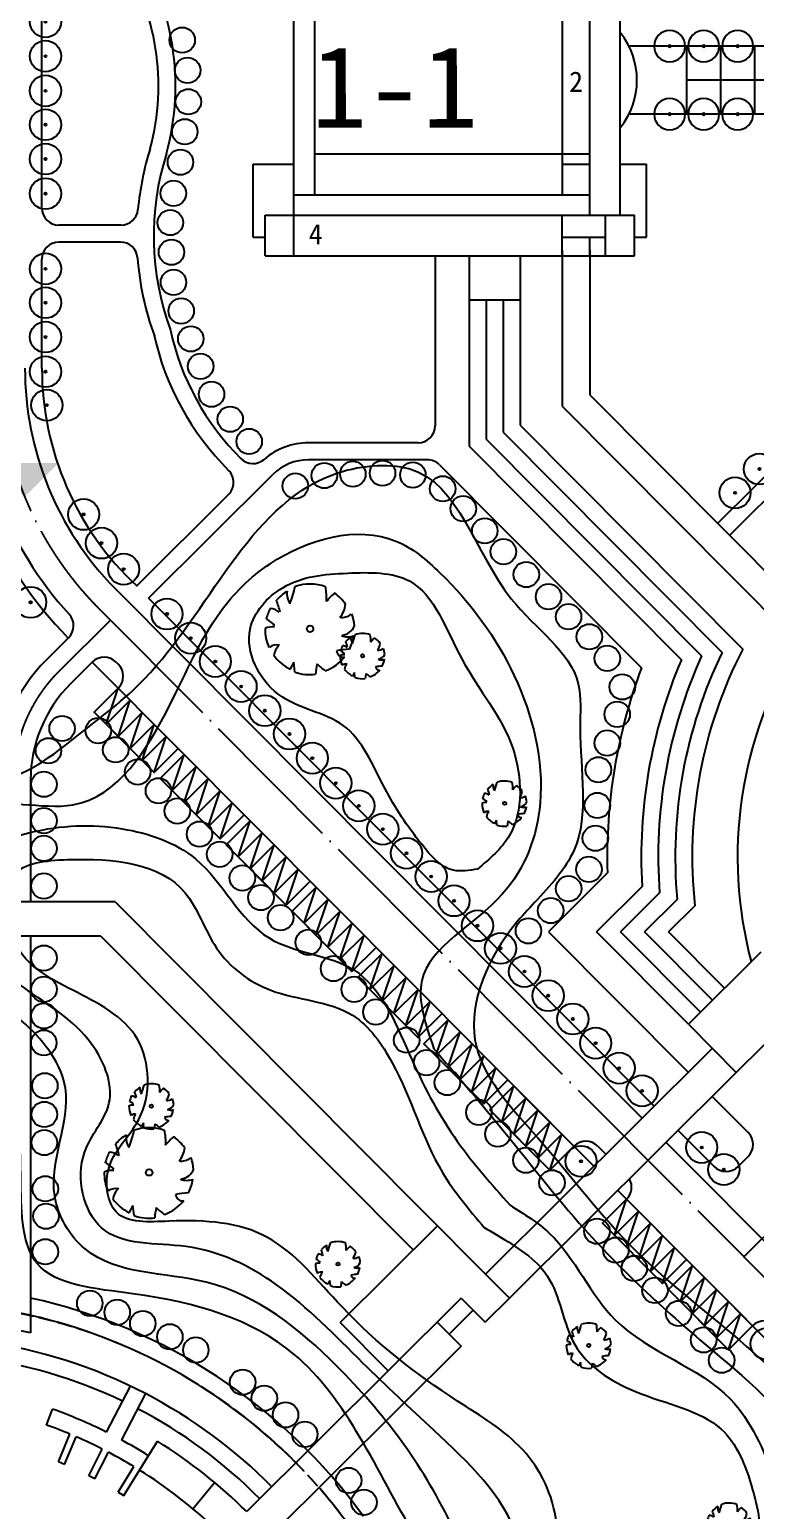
# Model space of a CAD drawing. Extents: x 38883873 to 41204444, y -39183004 to -36939090.
# Drawn here: x 39435874 to 39563945, y -38348689 to -38087413 of the extents above; entities that cross this region are included whole.
import ezdxf

# ---------------------------------------------------------------- set-up
doc = ezdxf.new("R2010")
doc.units = 0
doc.header["$LTSCALE"] = 1000
doc.header["$MEASUREMENT"] = 0
doc.linetypes.add('CENT', pattern=[15, 13, -1, 0, -1])
doc.linetypes.add('DASH', pattern=[0.35, 0.25, -0.1])
doc.layers.get('0').update_dxf_attribs({"linetype": 'CONTINUOUS'})
for name, color, linetype in [('1-CEG', 220, 'CONTINUOUS'), ('A-FACE', 4, 'CONTINUOUS'), ('PUB_DIM', 3, 'CONTINUOUS'), ('PUB_TEXT', 4, 'CONTINUOUS'), ('TREE1', 62, 'CONTINUOUS'), ('W', 5, 'CONTINUOUS'), ('人行道', 251, 'CONTINUOUS'), ('停车', 165, 'CONTINUOUS'), ('立面1', 131, 'CONTINUOUS'), ('等高线', 250, 'DASH'), ('道路中心线', 5, 'CENT')]:
    doc.layers.add(name, color=color, linetype=linetype)
doc.styles.add('-黑体', font='SIMHEI.TTF')
doc.styles.get("Standard").update_dxf_attribs({"font": 'SimSun.ttf', "height": 20})

# ---------------------------------------------------------------- blocks, each defined once
blk = doc.blocks.new('sdji')
at = {"linetype": 'Continuous', "ltscale": 10}
for radius in [2750, 184]:
    blk.add_circle((512091, 867961), radius, dxfattribs=at)
blk = doc.blocks.new('sij')
at = {"layer": 'TREE1', "linetype": 'Continuous', "ltscale": 10}
blk.add_circle((327690, 1006813), 2250, dxfattribs=at)
blk = doc.blocks.new('M_F13')
for p, q in [((-515, 179), (-397, 193)), ((-484, 239), (-484, 239)), ((-397, 193), (-484, 239))]:
    blk.add_line(p, q)
blk.add_circle((-3, 3), 38.2)
for centre, radius, start, end in [((-8, 3), 532, 89.3321, 114.3856), ((-175, 449), 193, 352.0775, 26.6128), ((-8, 3), 527, 126.0751, 153.6245), ((-356, 208), 224, 48.5203, 80.5151), ((-325, 399), 130, 343.6555, 39.76), ((-85, 589), 202, 304.1868, 338.5411), ((-8, 3), 531, 62.8767, 77.7021), ((80, 476), 154, 315.8454, 359.7651), ((-244, 1929), 1632, 285.4397, 290.7099), ((-8, 3), 523, 31.4098, 49.4752), ((-8, 3), 537, 160.8426, 187.275), ((412, 44), 234, 83.5323, 121.6544), ((959, 2091), 1965, 250.0865, 256.3451), ((-8, 3), 534, 340.3307, 19.43), ((-610, -942), 880, 77.3728, 85.4649), ((-5, -500), 587, 134.7782, 147.3315), ((-8, 3), 524, 200.8103, 231.4392), ((-251, -396), 87.2, 97.741, 188.8107), ((-1350, -519), 1108, 2.9465, 10.9238), ((296, -376), 163, 170.6314, 220.6278), ((325, -118), 300, 230.4582, 263.1093), ((-8, 3), 514, 305.394, 326.2464), ((358, 465), 656, 266.7455, 282.0146), ((0, -631), 545, 39.6536, 53.993), ((-8, 3), 522, 243.1498, 261.8356), ((125, -442), 220, 160.6009, 199.3991), ((100, -357), 178, 186.1912, 248.4952), ((-8, 3), 527, 274.7236, 290.3277)]:
    blk.add_arc(centre, radius, start, end)
at = {"width": 0.8, "flags": 9}
for tag, p in [('XSIZE', (-62, 12)), ('YSIZE', (9, 6))]:
    blk.add_attdef(tag, p, '', height=0.2, dxfattribs=at)

msp = doc.modelspace()

# ---------------------------------------------------------------- hatches: boundary and pattern name
at = {"layer": 'PUB_DIM', "linetype": 'Continuous'}
msp.add_hatch(color=256, dxfattribs=at).paths.add_polyline_path([(39440962, -38163870), (39428962, -38163870), (39434962, -38169870)])

# ---------------------------------------------------------------- linework, layer by layer
at = {"layer": 'A-FACE'}
for p, q in [((39450889, -38185983), (39543945, -38279502)), ((39442746, -38194719), (39438894, -38198551)), ((39446931, -38199019), (39443126, -38202804)), ((39451173, -38199029), (39451526, -38199384)), ((39451516, -38203626), (39447262, -38207858)), ((39436055, -38219817), (39436055, -38241341)), ((39436055, -38247341), (39436055, -38317339)), ((39536168, -38284447), (39537565, -38285850)), ((39548177, -38283755), (39583255, -38319008))]:
    msp.add_line(p, q, dxfattribs=at)
at = {"layer": 'A-FACE', "linetype": 'Continuous', "ltscale": 10}
for p, q in [((39447262, -38207858), (39457843, -38218491)), ((39457843, -38218491), (39462096, -38214259)), ((39463154, -38215322), (39458901, -38219555)), ((39462096, -38214259), (39463154, -38215322)), ((39458901, -38219555), (39469481, -38230187)), ((39469481, -38230187), (39473734, -38225955)), ((39474792, -38227019), (39470539, -38231251)), ((39473734, -38225955), (39474792, -38227019)), ((39470539, -38231251), (39481119, -38241884)), ((39481119, -38241884), (39485372, -38237652)), ((39485372, -38237652), (39486430, -38238715)), ((39486430, -38238715), (39482177, -38242947)), ((39482177, -38242947), (39492758, -38253580)), ((39492758, -38253580), (39497011, -38249348)), ((39498069, -38250411), (39493816, -38254643)), ((39497011, -38249348), (39498069, -38250411)), ((39493816, -38254643), (39504396, -38265276)), ((39504396, -38265276), (39508649, -38261044)), ((39508649, -38261044), (39509707, -38262107)), ((39509707, -38262107), (39505454, -38266339)), ((39505454, -38266339), (39516034, -38276972)), ((39516034, -38276972), (39520287, -38272740)), ((39521345, -38273803), (39517092, -38278035)), ((39520287, -38272740), (39521345, -38273803)), ((39517092, -38278035), (39527672, -38288668)), ((39527672, -38288668), (39531926, -38284436)), ((39541227, -38293784), (39536974, -38298016)), ((39536974, -38298016), (39547554, -38308649)), ((39547554, -38308649), (39551807, -38304416)), ((39552865, -38305480), (39548612, -38309712)), ((39551807, -38304416), (39552865, -38305480)), ((39548612, -38309712), (39559192, -38320345)), ((39559192, -38320345), (39563445, -38316113))]:
    msp.add_line(p, q, dxfattribs=at)
at = {"layer": 'A-FACE'}
for centre, radius, start, end in [((39490547, -38147154), 64500, 180.00001, 222.31062), ((39490547, -38147154), 55500, 180, 224.39472), ((39440630, -38192592), 3000, 314.85794, 42.31062), ((39460055, -38219817), 30000, 134.85794, 180), ((39449047, -38201145), 3000, 44.85794, 134.85794), ((39449399, -38201500), 3000, 314.85794, 44.85794), ((39460055, -38219817), 24000, 134.85794, 180), ((39413677, -38427451), 112362, 78.51228, 113.17337)]:
    msp.add_arc(centre, radius, start, end, dxfattribs=at)
at = {"layer": 'A-FACE', "linetype": 'Continuous'}
for centre, start, end in [((39534042, -38286563), 44.85794, 134.85794), ((39539111, -38291657), 314.85794, 29.51855), ((39565561, -38318239), 44.85794, 134.85794)]:
    msp.add_arc(centre, 3000, start, end, dxfattribs=at)
at = {"layer": 'W', "flags": 128}
for points in [[(39456319, -38328082, 0.1711569), (39397548, -38319765, 0.0940902), (39370878, -38326800, 0.0162251), (39351231, -38337250, -0.1168242), (39323388, -38344528, -0.3362778), (39292680, -38332320)], [(39452250, -38329406, 0.1627963), (39397950, -38322745, 0.0947162), (39372185, -38329501, 0.016249), (39352683, -38339876, -0.115596), (39323824, -38347518, -0.332815), (39290113, -38333872)], [(39478607, -38344517, 0.0780528), (39456319, -38328082)], [(39476480, -38346633, 0.0780761), (39454936, -38330744, 0.0780761)]]:
    msp.add_lwpolyline(points, format="xyb", dxfattribs=at)
at = {"layer": '人行道'}
for p, q in [((39438047, -38118896), (39438047, -37976148)), ((39626801, -38090341), (39541622, -38090341)), ((39551820, -38102341), (39551820, -38090341)), ((39557820, -38102341), (39557820, -38090341)), ((39563820, -38102341), (39563820, -38090341)), ((39617820, -38096341), (39551820, -38096341)), ((39626801, -38102341), (39541622, -38102341)), ((39438047, -38147154), (39438047, -38127896)), ((39572820, -38159073), (39557286, -38174530)), ((39575820, -38160320), (39559403, -38176656)), ((39456858, -38187730), (39519268, -38250450)), ((39446931, -38199019), (39451516, -38203626)), ((39519268, -38250450), (39546071, -38277386)), ((39520287, -38272740), (39535438, -38287966)), ((39550303, -38281639), (39556652, -38288019)), ((39562666, -38286266), (39560894, -38288029)), ((39539671, -38292220), (39574749, -38327472))]:
    msp.add_line(p, q, dxfattribs=at)
at = {"layer": '人行道', "linetype": 'Continuous', "ltscale": 10}
for p, q in [((39452002, -38121896), (39441047, -38121896)), ((39451925, -38124896), (39441047, -38124896)), ((39507420, -38127341), (39507420, -38157309)), ((39513420, -38127341), (39513420, -38160927)), ((39522420, -38127341), (39522420, -38157212)), ((39522420, -38135140), (39513420, -38135140)), ((39516420, -38135140), (39516420, -38159688)), ((39519420, -38135140), (39519420, -38158450)), ((39519420, -38158450), (39558070, -38197292)), ((39522420, -38157212), (39561717, -38196704)), ((39504420, -38160309), (39485115, -38160309)), ((39513420, -38160927), (39550895, -38198588)), ((39516420, -38159688), (39554464, -38197921)), ((39506080, -38163309), (39485115, -38163309)), ((39508207, -38164193), (39543860, -38200024)), ((39456858, -38187730), (39478766, -38165930)), ((39454749, -38185596), (39470988, -38169437)), ((39537842, -38236199), (39527409, -38246581)), ((39543952, -38238584), (39535895, -38246602)), ((39547035, -38239748), (39540137, -38246612)), ((39550139, -38240892), (39544380, -38246623)), ((39553265, -38242013), (39548622, -38246633)), ((39527409, -38246581), (39552097, -38271391)), ((39552118, -38262905), (39535895, -38246602)), ((39554244, -38260789), (39540137, -38246612)), ((39556371, -38258673), (39544380, -38246623)), ((39558497, -38256557), (39548622, -38246633)), ((39556329, -38275644), (39562677, -38282023)), ((39453634, -38326742), (39449411, -38334874)), ((39456319, -38328082), (39452073, -38336257)), ((39438877, -38333630), (39439893, -38330808)), ((39440950, -38340109), (39442994, -38335233)), ((39442057, -38340573), (39444098, -38335705)), ((39446320, -38342564), (39448703, -38337876)), ((39447390, -38343108), (39449769, -38338428)), ((39442057, -38340573), (39440950, -38340109)), ((39451473, -38345447), (39454270, -38340971)), ((39452490, -38346083), (39455292, -38341600)), ((39447390, -38343108), (39446320, -38342564)), ((39451473, -38345447), (39452490, -38346083))]:
    msp.add_line(p, q, dxfattribs=at)
at = {"layer": '人行道', "color": 250, "linetype": 'DASH', "ltscale": 10, "flags": 128}
for points in [[(39456222, -38321329, 0.1614832), (39396741, -38313808, 0.0929759), (39368263, -38321400, 0.016175), (39348332, -38331996, -0.1198708), (39322475, -38338542, -0.3456858), (39297815, -38329217, -0.3456858)], [(39565595, -38383855, -0.2173267), (39544465, -38396656, -0.3077887), (39523510, -38390919, -0.1285755), (39491701, -38350604, 0.1225571), (39456222, -38321329, 0.1140335)]]:
    msp.add_lwpolyline(points, format="xyb", dxfattribs=at)
at = {"layer": '人行道', "linetype": 'Continuous', "ltscale": 10}
for centre, radius, start, end in [((39416008, -38097347), 45610, 344.8775, 33.07182), ((39416008, -38097347), 42610, 344.96253, 32.80944), ((39506036, -38123853), 51262, 162.45784, 174.75869), ((39506036, -38123853), 48262, 162.38248, 200.09461), ((39441047, -38118896), 3000, 180, 270), ((39452002, -38118896), 3000, 270, 354.75869), ((39451925, -38127896), 3000, 4.27322, 90), ((39506036, -38123853), 51262, 184.27322, 200.09461), ((39505390, -38130667), 45732, 192.33146, 225.19501), ((39505390, -38130667), 48732, 192.33146, 225.09846), ((39504420, -38157309), 3000, 270, 0), ((39485115, -38172309), 12000, 90, 130.98659), ((39475276, -38160987), 3000, 225.19501, 310.98659), ((39485115, -38172309), 9000, 90, 134.85794), ((39506080, -38166309), 3000, 44.85794, 90), ((39468872, -38167311), 3000, 314.85794, 45.09846), ((39632801, -38233407), 86000, 155.63001, 184.22861), ((39632801, -38233407), 83000, 154.20718, 185.17385), ((39632801, -38233407), 80000, 152.69133, 186.17576), ((39632801, -38233407), 95000, 159.42699, 181.68439), ((39632801, -38233407), 89000, 156.96909, 183.33489), ((39560550, -38284140), 3000, 314.85794, 44.85794), ((39409813, -38414383), 88824, 63.52516, 70.20529), ((39409813, -38414383), 85824, 67.25547, 70.20529), ((39409813, -38414383), 85824, 63.05477, 66.45433), ((39409813, -38414383), 88824, 58.02656, 61.58992), ((39409813, -38414383), 85824, 58.80182, 62.25363)]:
    msp.add_arc(centre, radius, start, end, dxfattribs=at)
at = {"layer": '人行道', "linetype": 'Continuous'}
msp.add_arc((39441047, -38127896), 3000, 90, 180, dxfattribs=at)
at = {"layer": '人行道'}
for centre, radius, start, end in [((39490547, -38147154), 67500, 180, 224.85794), ((39490547, -38147154), 52500, 180, 227.04117), ((39558778, -38285903), 3000, 224.85794, 314.85794), ((39508585, -38417792), 110935, 357.51988, 357.51988), ((39414890, -38407530), 98605, 35.84879, 77.60548), ((39414573, -38408067), 96216, 44.78724, 77.09886), ((39415141, -38407252), 95238, 35.80313, 40.94462)]:
    msp.add_arc(centre, radius, start, end, dxfattribs=at)
at = {"layer": '停车', "linetype": 'Continuous', "ltscale": 10}
for points in [[(39449378, -38209985), (39447262, -38207858), (39451516, -38203626), (39453632, -38205753), (39449378, -38209985), (39451516, -38203626)], [(39451494, -38212112), (39449378, -38209985), (39453632, -38205753), (39455748, -38207879), (39451494, -38212112), (39453632, -38205753)], [(39453611, -38214238), (39451494, -38212112), (39455748, -38207879), (39457864, -38210006), (39453611, -38214238), (39455748, -38207879)], [(39455727, -38216365), (39453611, -38214238), (39457864, -38210006), (39459980, -38212133), (39455727, -38216365), (39457864, -38210006)], [(39457843, -38218491), (39455727, -38216365), (39459980, -38212133), (39462096, -38214259), (39457843, -38218491), (39459980, -38212133)], [(39461017, -38221681), (39458901, -38219555), (39463154, -38215322), (39465270, -38217449), (39461017, -38221681), (39463154, -38215322)], [(39463133, -38223808), (39461017, -38221681), (39465270, -38217449), (39467386, -38219576), (39463133, -38223808), (39465270, -38217449)], [(39465249, -38225934), (39463133, -38223808), (39467386, -38219576), (39469502, -38221702), (39465249, -38225934), (39467386, -38219576)], [(39467365, -38228061), (39465249, -38225934), (39469502, -38221702), (39471618, -38223829), (39467365, -38228061), (39469502, -38221702)], [(39469481, -38230187), (39467365, -38228061), (39471618, -38223829), (39473734, -38225955), (39469481, -38230187), (39471618, -38223829)], [(39472655, -38233377), (39470539, -38231251), (39474792, -38227019), (39476908, -38229145), (39472655, -38233377), (39474792, -38227019)], [(39474771, -38235504), (39472655, -38233377), (39476908, -38229145), (39479024, -38231272), (39474771, -38235504), (39476908, -38229145)], [(39476887, -38237630), (39474771, -38235504), (39479024, -38231272), (39481140, -38233398), (39476887, -38237630), (39479024, -38231272)], [(39479003, -38239757), (39476887, -38237630), (39481140, -38233398), (39483256, -38235525), (39479003, -38239757), (39481140, -38233398)], [(39481119, -38241884), (39479003, -38239757), (39483256, -38235525), (39485372, -38237652), (39481119, -38241884), (39483256, -38235525)], [(39484293, -38245073), (39482177, -38242947), (39486430, -38238715), (39488546, -38240841), (39484293, -38245073), (39486430, -38238715)], [(39486409, -38247200), (39484293, -38245073), (39488546, -38240841), (39490663, -38242968), (39486409, -38247200), (39488546, -38240841)], [(39488525, -38249327), (39486409, -38247200), (39490663, -38242968), (39492779, -38245095), (39488525, -38249327), (39490663, -38242968)], [(39490641, -38251453), (39488525, -38249327), (39492779, -38245095), (39494895, -38247221), (39490641, -38251453), (39492779, -38245095)], [(39492758, -38253580), (39490641, -38251453), (39494895, -38247221), (39497011, -38249348), (39492758, -38253580), (39494895, -38247221)], [(39495932, -38256770), (39493816, -38254643), (39498069, -38250411), (39500185, -38252538), (39495932, -38256770), (39498069, -38250411)], [(39498048, -38258896), (39495932, -38256770), (39500185, -38252538), (39502301, -38254664), (39498048, -38258896), (39500185, -38252538)], [(39500164, -38261023), (39498048, -38258896), (39502301, -38254664), (39504417, -38256791), (39500164, -38261023), (39502301, -38254664)], [(39502280, -38263149), (39500164, -38261023), (39504417, -38256791), (39506533, -38258917), (39502280, -38263149), (39504417, -38256791)], [(39504396, -38265276), (39502280, -38263149), (39506533, -38258917), (39508649, -38261044), (39504396, -38265276), (39506533, -38258917)], [(39507570, -38268466), (39505454, -38266339), (39509707, -38262107), (39511823, -38264234), (39507570, -38268466), (39509707, -38262107)], [(39509686, -38270592), (39507570, -38268466), (39511823, -38264234), (39513939, -38266360), (39509686, -38270592), (39511823, -38264234)], [(39511802, -38272719), (39509686, -38270592), (39513939, -38266360), (39516055, -38268487), (39511802, -38272719), (39513939, -38266360)], [(39513918, -38274846), (39511802, -38272719), (39516055, -38268487), (39518171, -38270613), (39513918, -38274846), (39516055, -38268487)], [(39516034, -38276972), (39513918, -38274846), (39518171, -38270613), (39520287, -38272740), (39516034, -38276972), (39518171, -38270613)], [(39519208, -38280162), (39517092, -38278035), (39521345, -38273803), (39523461, -38275930), (39519208, -38280162), (39521345, -38273803)], [(39521324, -38282289), (39519208, -38280162), (39523461, -38275930), (39525577, -38278056), (39521324, -38282289), (39523461, -38275930)], [(39523440, -38284415), (39521324, -38282289), (39525577, -38278056), (39527693, -38280183), (39523440, -38284415), (39525577, -38278056)], [(39525556, -38286542), (39523440, -38284415), (39527693, -38280183), (39529810, -38282310), (39525556, -38286542), (39527693, -38280183)], [(39527672, -38288668), (39525556, -38286542), (39529810, -38282310), (39531926, -38284436), (39527672, -38288668), (39529810, -38282310)], [(39539090, -38300142), (39536974, -38298016), (39541227, -38293784), (39543343, -38295910), (39539090, -38300142), (39541227, -38293784)], [(39541206, -38302269), (39539090, -38300142), (39543343, -38295910), (39545459, -38298037), (39541206, -38302269), (39543343, -38295910)], [(39543322, -38304395), (39541206, -38302269), (39545459, -38298037), (39547575, -38300163), (39543322, -38304395), (39545459, -38298037)], [(39545438, -38306522), (39543322, -38304395), (39547575, -38300163), (39549691, -38302290), (39545438, -38306522), (39547575, -38300163)], [(39547554, -38308649), (39545438, -38306522), (39549691, -38302290), (39551807, -38304416), (39547554, -38308649), (39549691, -38302290)], [(39550728, -38311838), (39548612, -38309712), (39552865, -38305480), (39554981, -38307606), (39550728, -38311838), (39552865, -38305480)], [(39552844, -38313965), (39550728, -38311838), (39554981, -38307606), (39557097, -38309733), (39552844, -38313965), (39554981, -38307606)], [(39554960, -38316092), (39552844, -38313965), (39557097, -38309733), (39559213, -38311859), (39554960, -38316092), (39557097, -38309733)], [(39557076, -38318218), (39554960, -38316092), (39559213, -38311859), (39561329, -38313986), (39557076, -38318218), (39559213, -38311859)], [(39559192, -38320345), (39557076, -38318218), (39561329, -38313986), (39563445, -38316113), (39559192, -38320345), (39561329, -38313986)]]:
    msp.add_lwpolyline(points, dxfattribs=at)
at = {"layer": '立面1', "color": 1, "linetype": 'Continuous', "ltscale": 10}
for p, q in [((39482520, -38127341), (39482520, -38066341)), ((39534720, -38120141), (39534720, -38073541)), ((39540070, -38120141), (39540070, -38073541)), ((39486120, -38077141), (39486120, -38116541)), ((39529820, -38077141), (39529820, -38116541)), ((39486120, -38109341), (39534720, -38109341)), ((39475320, -38111141), (39482520, -38111141)), ((39475320, -38124041), (39475320, -38111141)), ((39529820, -38111141), (39534720, -38111141)), ((39482520, -38116541), (39534720, -38116541)), ((39477420, -38127341), (39477420, -38120141)), ((39477420, -38120141), (39537520, -38120141)), ((39537520, -38127341), (39537520, -38120141)), ((39542620, -38127341), (39542620, -38120141)), ((39475320, -38124041), (39477420, -38124041)), ((39529820, -38124041), (39537520, -38124041)), ((39477420, -38127341), (39542620, -38127341)), ((39486120, -38127341), (39529320, -38127341)), ((39534720, -38151851), (39581820, -38199185))]:
    msp.add_line(p, q, dxfattribs=at)
at = {"layer": '立面1', "linetype": 'Continuous', "ltscale": 10}
for p, q in [((39540070, -38111141), (39544720, -38111141)), ((39544720, -38124041), (39544720, -38111141)), ((39529820, -38127341), (39529820, -38120141)), ((39537520, -38120141), (39542620, -38120141)), ((39534720, -38127341), (39534720, -38124041)), ((39542620, -38124041), (39544720, -38124041)), ((39529820, -38126341), (39529820, -38153874)), ((39534720, -38126341), (39534720, -38151851)), ((39529820, -38153874), (39571455, -38195715)), ((39564877, -38250209), (39552118, -38262905)), ((39573341, -38258715), (39560582, -38271412)), ((39556350, -38267159), (39516299, -38307011)), ((39560582, -38271412), (39520531, -38311264)), ((39516299, -38307011), (39520531, -38311264))]:
    msp.add_line(p, q, dxfattribs=at)
at = {"layer": '立面1', "linetype": 'Continuous', "lineweight": -3, "ltscale": 10}
for p, q in [((39450954, -38241341), (39400447, -38241341)), ((39450954, -38241341), (39516299, -38307011)), ((39448460, -38247341), (39303983, -38247341)), ((39448460, -38247341), (39503582, -38302737)), ((39507835, -38298505), (39490699, -38315556)), ((39512046, -38311243), (39474193, -38348909)), ((39514162, -38313370), (39509909, -38317602)), ((39512046, -38311243), (39516278, -38315496)), ((39520531, -38311264), (39516278, -38315496)), ((39499163, -38324062), (39490699, -38315556)), ((39507793, -38315475), (39512025, -38319728)), ((39512025, -38319728), (39478332, -38353254)), ((39455259, -38341579), (39458436, -38336490)), ((39464683, -38348390), (39468519, -38343777))]:
    msp.add_line(p, q, dxfattribs=at)
at = {"layer": '立面1', "linetype": 'Continuous'}
msp.add_line((39552118, -38262905), (39560582, -38271412), dxfattribs=at)
at = {"layer": '立面1', "linetype": 'Continuous', "lineweight": -3, "ltscale": 10}
for radius, start in [(91824, 45.4828), (85824, 35.26545)]:
    msp.add_arc((39409813, -38414383), radius, start, 58.02656, dxfattribs=at)
at = {"layer": '立面1', "color": 1, "linetype": 'Continuous', "ltscale": 10}
for centre, major_axis, start_param, end_param in [((39529710, -38096341), (-12043, 5733), 2.904578, 4.2671706), ((39632801, -38233407), (12946, 70827), 1.2006382, 2.010903)]:
    msp.add_ellipse(centre, major_axis=major_axis, ratio=1, start_param=start_param, end_param=end_param, dxfattribs=at)
at = {"layer": '等高线', "linetype": 'Continuous', "ltscale": 10}
for points in [[(39524987, -38241450), (39531953, -38232126), (39533025, -38210695), (39532668, -38202837), (39520874, -38187835), (39502942, -38164908), (39496404, -38164389), (39489210, -38166003), (39456129, -38201985), (39444502, -38211869), (39429023, -38220339), (39418632, -38222874), (39416349, -38229719), (39419307, -38255180), (39430566, -38268859), (39434319, -38291143), (39437226, -38305138), (39454094, -38310462), (39482503, -38321109), (39503810, -38353051), (39522454, -38376564), (39539765, -38386767), (39563736, -38373015), (39579272, -38362811), (39583267, -38352164), (39573502, -38330869), (39562404, -38319778), (39542873, -38302920), (39525561, -38282956), (39514463, -38265654), (39521566, -38245247), (39524987, -38241450)], [(39507218, -38267257), (39505077, -38255219), (39519263, -38239972), (39525954, -38223922), (39521404, -38201452), (39508289, -38183262), (39500527, -38177645), (39478312, -38181657), (39469479, -38190217), (39460646, -38206535), (39443517, -38224190), (39426654, -38225260), (39420766, -38233820), (39422104, -38250939), (39435219, -38262977), (39442178, -38274212), (39440305, -38293204), (39445658, -38302567), (39467004, -38308430), (39490084, -38323225), (39510140, -38350883), (39518159, -38365969), (39532311, -38376105), (39545990, -38378462), (39559434, -38368326), (39574765, -38360312), (39574293, -38341219), (39556368, -38320476), (39533846, -38299105), (39518753, -38280798), (39507218, -38267257)], [(39514920, -38235524), (39520502, -38229672), (39521121, -38214221), (39512183, -38198535), (39502886, -38184697), (39492006, -38183314), (39480534, -38185884), (39474797, -38193198), (39479742, -38204663), (39491215, -38210199), (39498534, -38221269), (39505062, -38231153), (39510628, -38235729), (39514920, -38235524)], [(39520652, -38294846), (39511348, -38283555), (39503373, -38269275), (39493072, -38253334), (39478120, -38247689), (39465160, -38233741), (39452201, -38228427), (39435919, -38229092), (39426947, -38233741), (39426947, -38247341), (39434258, -38255991), (39446220, -38265622), (39449875, -38276913), (39445556, -38285547), (39448546, -38298831), (39463499, -38302152), (39479420, -38308868), (39494684, -38322685), (39507262, -38334603), (39521981, -38353627), (39525636, -38364918), (39541586, -38371560), (39552884, -38363257), (39566840, -38360600), (39569830, -38355287), (39567504, -38343332), (39559530, -38329052), (39539260, -38315104), (39527630, -38299827), (39520652, -38294846)], [(39516094, -38298764), (39508716, -38289047), (39499862, -38269720), (39492872, -38261337), (39478426, -38256913), (39468874, -38249462), (39463282, -38239682), (39442545, -38233861), (39432992, -38236655), (39433225, -38248530), (39443477, -38256913), (39454894, -38265529), (39455127, -38279733), (39449768, -38288581), (39451166, -38296032), (39460486, -38297662), (39477727, -38300457), (39491008, -38312798), (39511392, -38329391), (39522887, -38338007), (39528840, -38350932), (39530893, -38360164), (39540336, -38362215), (39546111, -38359160), (39554987, -38357043), (39563561, -38355329), (39563460, -38345047), (39557912, -38334362), (39542783, -38327709), (39532064, -38319400), (39527225, -38307308), (39518513, -38300215), (39516094, -38298764)]]:
    msp.add_spline(points, degree=3, dxfattribs=at)
at = {"layer": '道路中心线', "ltscale": 2}
for p, q in [((39823961, -38043193), (39561915, -38303942)), ((39448015, -38189475), (39580065, -38322182)), ((39450131, -38191602), (39441010, -38200678))]:
    msp.add_line(p, q, dxfattribs=at)
for centre, radius, start, end in [((39490547, -38147154), 60000, 180, 224.85794), ((39460055, -38219817), 27000, 134.85794, 180), ((39413677, -38427451), 115362, 78.81493, 113.21247)]:
    msp.add_arc(centre, radius, start, end, dxfattribs=at)

# ---------------------------------------------------------------- block references
at = {"layer": 'TREE1', "linetype": 'Continuous', "rotation": 89.71588559147328}
for p in [(40304076, -38602427), (40304076, -38608486), (40304076, -38614598), (40304076, -38620578), (40304076, -38626637), (40304076, -38632749), (40304076, -38646010), (40304076, -38651990), (40304076, -38658049), (40304076, -38664161), (40304335, -38670070), (40310814, -38689340), (40313977, -38694398), (40317878, -38698999), (40301469, -38704851), (40325523, -38706921), (40329713, -38711185), (40334056, -38715296), (40338600, -38719709), (40342790, -38723973), (40347132, -38728084), (40351170, -38732348), (40355319, -38736757), (40359365, -38740754), (40363612, -38744870), (40367802, -38749134), (40372145, -38753245), (40376182, -38757509), (40380331, -38761918), (40384377, -38765915), (40388605, -38769999), (40392795, -38774262), (40397138, -38778374), (40401175, -38782638), (40405324, -38787047), (40409370, -38791043), (40419888, -38801039), (40398589, -38803479), (40423785, -38804926), (40431241, -38835694)]:
    msp.add_blockref('sdji', p, dxfattribs=at)
at = {"layer": 'TREE1', "linetype": 'Continuous'}
for name, p in [('sij', (39135107, -39096081)), ('sij', (39136061, -39101409)), ('sij', (39136190, -39106966)), ('sij', (39135565, -39112249)), ('sij', (39134797, -39117625)), ('sij', (39133556, -39123118)), ('sij', (39133010, -39128273)), ('sij', (39133214, -39133500)), ('sij', (39133564, -39138822)), ('sij', (39134931, -39143867)), ('sij', (39136627, -39148788)), ('sij', (39138356, -39153636)), ('sij', (39140286, -39158562)), ('sij', (39143588, -39162962)), ('sij', (39146929, -39166896)), ('sij', (39160188, -39172905)), ('sij', (39165224, -39172646)), ('sij', (39170467, -39172490)), ('sij', (39175815, -39172801)), ('sdji', (39052568, -39032908)), ('sij', (39155078, -39174767)), ('sij', (39181080, -39175243)), ('sdji', (39048265, -39037103)), ('sij', (39184711, -39178750)), ('sij', (39188502, -39182665)), ('sij', (39191788, -39186328)), ('sij', (39195833, -39190370)), ('sij', (39199751, -39194286)), ('sij', (39203290, -39197823)), ('sij', (39206955, -39201359)), ('sij', (39210115, -39205149)), ('sij', (39212769, -39210201)), ('sij', (39211870, -39215031)), ('sij', (39113915, -39217542)), ('sij', (39120300, -39217914)), ('sij', (39210120, -39220104)), ('sij', (39111512, -39221477)), ('sij', (39123357, -39221302)), ('sij', (39127250, -39225205)), ('sij', (39208545, -39224826)), ('sij', (39110710, -39227377)), ('sij', (39130918, -39228538)), ('sij', (39208370, -39231123)), ('sij', (39134253, -39232093)), ('sij', (39110710, -39233817)), ('sij', (39138163, -39236179)), ('sij', (39110710, -39238698)), ('sij', (39208020, -39236894)), ('sij', (39141718, -39239732)), ('sij', (39145717, -39243907)), ('sij', (39206882, -39242404)), ('sij', (39110710, -39245346)), ('sij', (39203294, -39245815)), ('sij', (39149005, -39247371)), ('sij', (39152471, -39250924)), ('sij', (39200144, -39249662)), ('sij', (39196206, -39253248)), ('sij', (39157363, -39255281)), ('sij', (39110710, -39258052)), ('sij', (39161807, -39259900)), ('sij', (39110710, -39263556)), ('sij', (39165454, -39263552)), ('sij', (39169279, -39267558)), ('sij', (39110710, -39268249)), ('sij', (39174719, -39272532)), ('sij', (39110689, -39273001)), ('sij', (39178224, -39276514)), ('sij', (39110876, -39280585)), ('sij', (39181888, -39280017)), ('sij', (39110782, -39285642)), ('sij', (39187465, -39285273)), ('sij', (39110782, -39290604)), ('sij', (39190811, -39289095)), ('sij', (39195750, -39293713)), ('sij', (39110955, -39298760)), ('sij', (39200370, -39297695)), ('sij', (39111079, -39303590)), ('sij', (39208301, -39306247)), ('sij', (39110955, -39309872)), ('sij', (39211640, -39309584)), ('sij', (39214874, -39312817)), ('sij', (39218526, -39316676)), ('sij', (39118799, -39318960)), ('sij', (39123643, -39320551)), ('sij', (39128155, -39322536)), ('sij', (39222715, -39320748)), ('sij', (39132933, -39324875)), ('sij', (39137516, -39327214)), ('sij', (39227128, -39325416)), ('sij', (39230309, -39329006)), ('sij', (39145774, -39332890)), ('sij', (39149595, -39335705)), ('sij', (39153341, -39338651)), ('sij', (39156751, -39342078)), ('sij', (39164481, -39350225)), ('sij', (39167179, -39354069))]:
    msp.add_blockref(name, p, dxfattribs=at)
at = {"layer": 'TREE1', "linetype": 'Continuous', "xscale": -1, "rotation": 180}
for p in [(39036729, -37222381), (39042729, -37222381), (39048729, -37222381), (39036729, -37234381), (39042729, -37234381), (39048729, -37234381)]:
    msp.add_blockref('sdji', p, dxfattribs=at)
at = {"layer": 'TREE1', "rotation": 89.71588540334568}
for p, xscale, yscale, zscale in [((39485408, -38193087), 14.92991994664088, 14.92991995811462, 14.92992), ((39494639, -38197889), 7.464959973320438, 7.464959979057312, 7.464960000000002), ((39519703, -38223919), 7.464959973320438, 7.464959979057312, 7.464960000000002), ((39457397, -38277340), 7.464959973320438, 7.464959979057312, 7.464960000000002), ((39457015, -38289007), 14.92991994664088, 14.92991995811462, 14.92992), ((39490310, -38305196), 7.464959973320438, 7.464959979057312, 7.464960000000002), ((39534568, -38319564), 7.464959973320438, 7.464959979057312, 7.464960000000002), ((39559347, -38351315), 7.464959973320438, 7.464959979057312, 7.464960000000002)]:
    msp.add_blockref('M_F13', p, dxfattribs=dict(at, xscale=xscale, yscale=yscale, zscale=zscale))

# ---------------------------------------------------------------- texts
at = {"layer": '1-CEG', "style": '-黑体'}
for s, p in [('2', (39531086, -38098397)), ('4', (39485119, -38125316))]:
    msp.add_text(s, height=3600, dxfattribs=at).set_placement(p)
at = {"layer": 'PUB_TEXT', "color": 1, "style": '-黑体'}
msp.add_text('1-1', height=14400, rotation=0.0523, dxfattribs=at).set_placement((39485587, -38104723))

doc.saveas('drawing.dxf')
